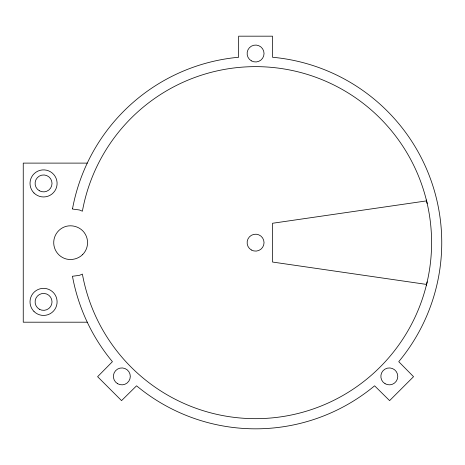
<?xml version="1.0" encoding="UTF-8"?>
<svg xmlns="http://www.w3.org/2000/svg" width="465" height="465" viewBox="0 0 465 465"><rect width="100%" height="100%" fill="white"/><g stroke="black" fill="none" stroke-linecap="round" stroke-linejoin="round"><path stroke-width="0.7" d="M426.347 285.312L427.184 281.825M426.562 200.886L272.502 223.27L272.502 262.039L426.562 284.429M87.269 163.11L23.25 163.11L23.25 322.199L87.269 322.199M426.347 199.996L427.184 203.49M72.534 208.663L72.47 209.047L79.399 209.959L82.404 211.203L82.52 210.517A176.014 176.014 0 0 1 352.743 95.889A176.014 176.014 0 0 1 352.743 389.42A176.014 176.014 0 0 1 82.52 274.792L82.404 274.106L79.399 275.35L72.47 276.262L72.534 276.646A186.169 186.169 0 0 0 86.234 319.996L87.844 323.431A186.169 186.169 0 0 0 112.425 361.677L97.615 376.685L121.551 400.621L136.559 385.811A186.169 186.169 0 0 0 374.598 385.811L389.606 400.621L413.542 376.685L398.738 361.677A186.169 186.169 0 0 0 429.34 309.492L430.666 305.935A186.169 186.169 0 0 0 430.666 179.38L429.34 175.817A186.169 186.169 0 0 0 274.536 57.451L272.502 57.265L272.502 36.177L238.655 36.177L238.655 57.265L236.621 57.451A186.169 186.169 0 0 0 87.844 161.878L86.234 165.319A186.169 186.169 0 0 0 72.534 208.663M82.607 254.622C78.323 258.767 72.04 260.447 66.257 259.005A16.926 16.926 0 0 1 66.257 226.31C72.04 224.862 78.323 226.542 82.607 230.687A16.926 16.926 0 0 1 82.607 254.622M117.61 383.718A8.463 8.463 0 0 0 130.305 376.388A8.463 8.463 0 0 0 117.61 369.065A8.463 8.463 0 0 0 117.61 383.718M251.35 60.845A8.463 8.463 0 0 0 264.039 53.516A8.463 8.463 0 0 0 251.35 46.186A8.463 8.463 0 0 0 251.35 60.845M385.084 383.718A8.463 8.463 0 0 0 397.778 376.388A8.463 8.463 0 0 0 385.084 369.065A8.463 8.463 0 0 0 385.084 383.718M251.35 249.984A8.463 8.463 0 0 0 264.039 242.654A8.463 8.463 0 0 0 251.35 235.325A8.463 8.463 0 0 0 251.35 249.984M33.986 311.463A13.537 13.537 0 0 0 56.637 305.395A13.537 13.537 0 0 0 40.054 288.812A13.537 13.537 0 0 0 33.986 311.463M33.986 192.992A13.537 13.537 0 0 0 56.637 186.924A13.537 13.537 0 0 0 40.054 170.341A13.537 13.537 0 0 0 33.986 192.992M39.327 190.749A8.463 8.463 0 0 0 52.022 183.419A8.463 8.463 0 0 0 39.327 176.09A8.463 8.463 0 0 0 39.327 190.749M39.327 309.219A8.463 8.463 0 0 0 52.022 301.89A8.463 8.463 0 0 0 39.327 294.56A8.463 8.463 0 0 0 39.327 309.219"/></g></svg>
